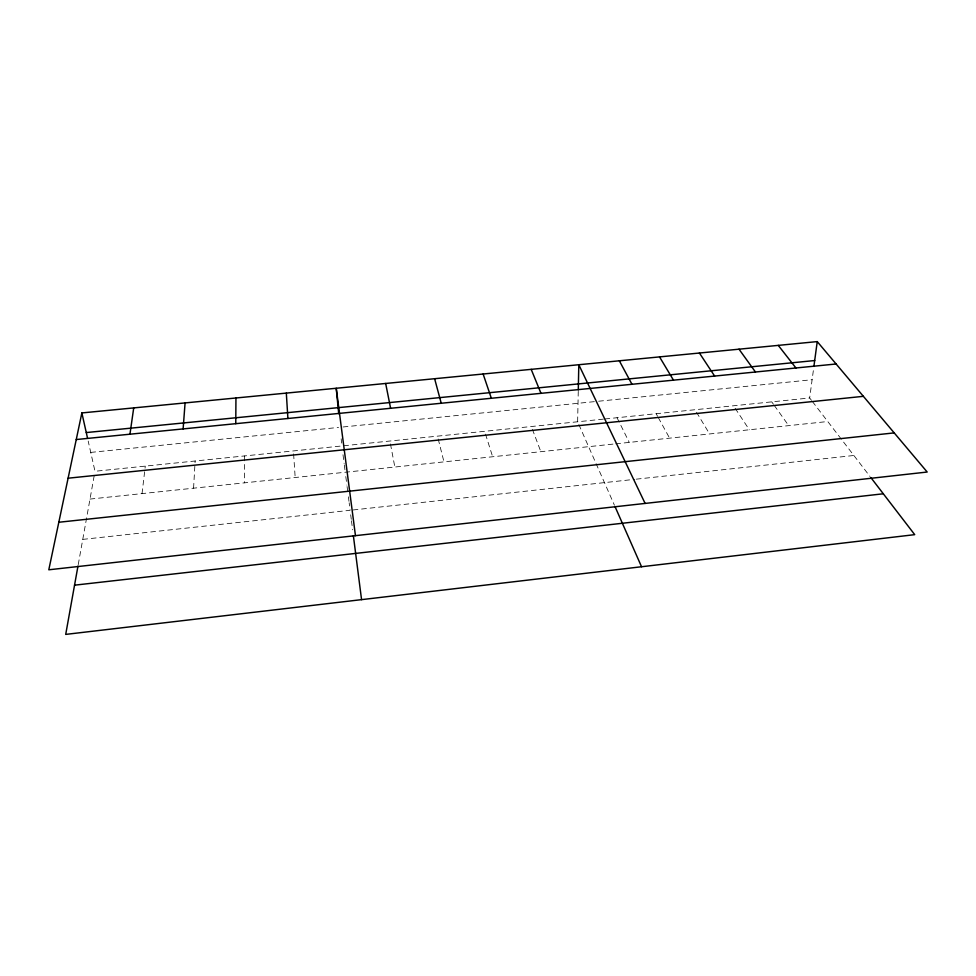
<?xml version="1.0" encoding="UTF-8"?>
<svg xmlns="http://www.w3.org/2000/svg" width="976" height="976" viewBox="0 0 976 976"><rect width="100%" height="100%" fill="white"/><g stroke="black" fill="none" stroke-linecap="round" stroke-linejoin="round"><path stroke-width="0.73" stroke-dasharray="4.88 3.66" d="M577.633 421.766L578.256 391.364M193.577 488.195L195.127 461.001M142.032 493.612L145.29 466.113M811.483 400.331L809.665 397.976L813.703 367.915M78.226 564.64L94.465 474.202M82.765 539.386L350.116 510.302L349.164 502.811M353.08 509.972L634.766 479.326M636.291 479.167L853.878 455.487M89.999 499.078L614.209 443.982M615.71 443.824L827.77 421.522M603.412 419.131L94.989 471.274L88.194 441.067M604.925 418.972L809.665 397.976M90.744 452.4L338.562 427.427M343.076 426.976L597.166 401.368M598.642 401.221L812.117 379.713M812.386 401.502L870.019 476.495M771.735 401.868L773.431 404.235M774.273 405.43L788.693 425.634M735.172 408.31L749.312 429.769M696.522 412.287L709.613 433.954M656.165 413.714L657.58 416.288M658.288 417.569L669.597 438.151M617.052 417.728L629.264 442.396M578.853 424.536L614.429 505.239M532.396 429.318L540.85 451.693M485.511 434.137L492.636 456.756M438.2 439.005L443.97 461.868M390.449 443.921L394.841 467.04M343.003 454.718L344.125 463.49M344.308 464.942L345.248 472.25M345.797 476.544L346.895 485.121M347.078 486.548L347.627 490.843M348.395 496.833L348.969 501.322M350.701 514.803L351.275 519.305M351.47 520.806L352.617 529.822M341.173 438.773L341.6 443.08M293.605 453.877L295.179 477.52M244.5 455.938L244.622 482.827"/><path stroke-width="1.46" d="M235.765 423.682L235.948 397.988M578.292 389.875L578.805 364.731L645.112 503.421M183.122 428.915L185.074 402.917M813.899 366.439L817.241 341.6L81.862 412.933L48.8 569.789L927.2 472.03L817.241 341.6M129.954 434.198L133.712 407.907M77.97 566.104L65.709 634.4L914.719 534.653L870.909 477.642M74.542 585.173L883.304 493.783M58.816 522.258L894.211 432.893M68.1 478.203L863.37 396.329M86.278 432.563L814.692 360.547M76.25 439.542L836.115 363.987M778.275 345.382L795.94 367.976M739.003 349.188L755.448 372.002M699.426 353.031L714.627 376.065M659.544 356.899L673.464 380.152M619.333 360.803L631.972 384.288M615.039 506.617L641.537 566.739M531.188 369.343L540.985 393.328M483.132 374.015L491.343 398.269M434.625 378.712L441.225 403.247M81.862 412.933L87.547 438.236M385.666 383.47L390.607 408.285M355.459 535.665L336.232 388.265L338.721 413.702M353.373 535.739L361.559 599.642M286.322 393.096L287.896 418.497"/></g></svg>
